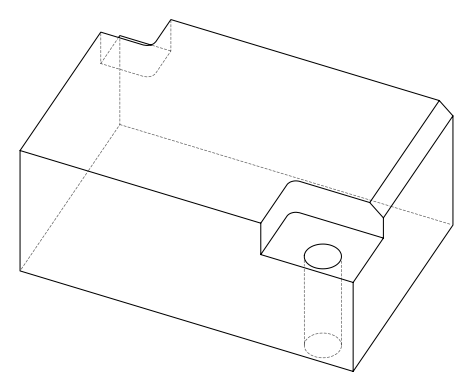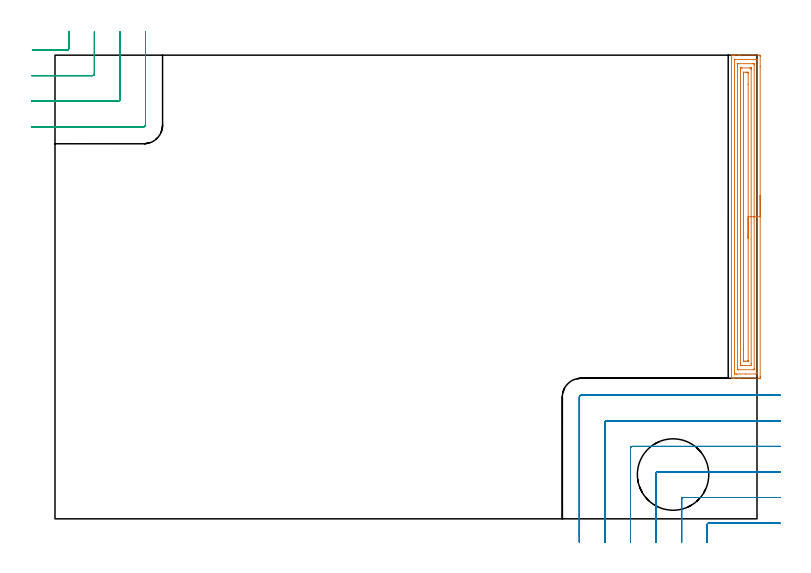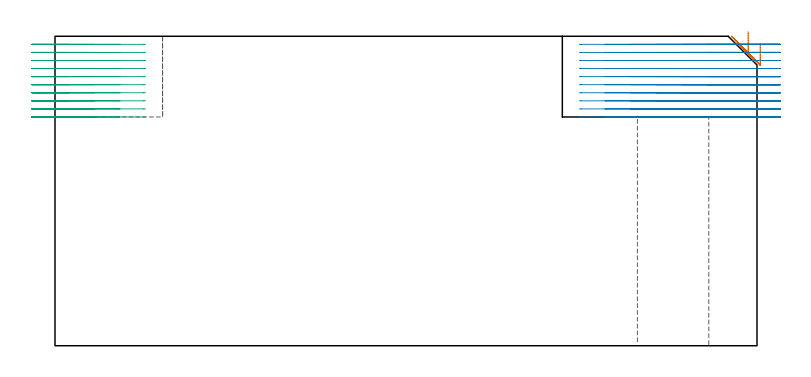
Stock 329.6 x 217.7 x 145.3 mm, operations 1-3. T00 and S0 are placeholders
(PLAN: 4 operations, 2 tool changes, 29.1 min)
(1 AREA_MILL | FG_CHAMFER_SURFACE | UGT0205_001 | 6.35 min | 14455 mm3)
(2 MILL_CORNER_NOTCH_RECTANGULAR | CORNER_NOTCH_RECTANGULAR | NXT0201_012 | Follow Part, ap 4, ae 75% | 13.91 min | 227389 mm3)
(3 MILL_CORNER_NOTCH_RECTANGULAR_1 | CORNER_NOTCH_RECTANGULAR_1 | NXT0201_012 | Follow Part, ap 4, ae 75% | 5.84 min | 78990 mm3)
(4 MILL_THROUGH_HOLE_FROM_SOLID_MATERIAL | STEP1HOLE | UGT0201_018 | Circular | 2.98 min | 94714 mm3)
(TOOL UGT0205_001 | Chamfer Mill 20 x 3 x 45 deg. | D20 FL50 Z2)
(TOOL NXT0201_012 | ENDMILL 16mm [2P460-1600-NA 1630] | D16 FL38 Z6)
(TOOL UGT0201_018 | End mill 30 mm | D30 FL50 Z4)
(OP 1 AREA_MILL)
G17 G21 G94 G90
T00 M6
G54
G17 G0 G90 X331.1 Y151.85 S1061 M3
G43 Z155.3 H0
Z141.8
G94 G1 Y151.812 Z140.928 F250.
Y151.698 Z140.063
Y151.509 Z139.212
Y151.247 Z138.38
Y150.913 Z137.574
Y150.51 Z136.8
Y150.042 Z136.064
Y149.511 Z135.372
Y148.921 Z134.729
Y148.278 Z134.14
Y147.586 Z133.608
Y146.85 Z133.14
Y146.076 Z132.737
Y145.27 Z132.403
Y144.438 Z132.141
Y143.587 Z131.952
Y142.722 Z131.838
Y141.85 Z131.8
Y66.933
X331.099 Y66.582 Z131.801
X331.094 Y66.049 Z131.803
X331.091 Y66.008 Z131.806
X330.563 Y66. Z132.334
X321.687 Z141.207
X321.071 Z141.826
X320.8 Z142.097
X319.025 Z143.87
X318.482 Z144.417
X318.137 Z144.762
X317.928 Z144.971
X317.627 Y66.007 Z145.264
X317.603 Y66.01 Z145.288
X317.6 Y66.136 Z145.3
Y217.564
X317.603 Y217.691 Z145.288
X317.628 Y217.7 Z145.262
X317.928 Z144.97
X318.482 Z144.417
X319.025 Z143.87
X321.071 Z141.826
X321.687 Z141.207
X330.563 Z132.334
X330.873 Y217.698 Z132.023
X331.092 Y217.69 Z131.805
X331.099 Y217.471 Z131.799
X331.1 Y217.118 Z131.8
Y212.414
Y141.85
X329.686 Z133.214
Y68.353
X329.675 Y68.01 Z133.225
X329.148 Y68.001 Z133.752
X324.268 Y68. Z138.632
X320.274 Z142.626
X319.912 Z142.988
X319.384 Y68.002 Z143.516
X319.025 Y68.01 Z143.875
X319.014 Y68.363 Z143.886
Y68.373
Y215.347
X319.025 Y215.69 Z143.875
X319.552 Y215.699 Z143.348
X324.432 Y215.7 Z138.468
X328.426 Z134.474
X328.788 Z134.112
X329.316 Y215.698 Z133.584
X329.675 Y215.69 Z133.225
X329.686 Y215.337 Z133.214
Y215.327
Y141.85
X328.272 Z134.628
X328.271 Y70.663 Z134.629
X328.27 Y70.145 Z134.63
X328.268 Y70.052 Z134.632
X328.265 Y70.015 Z134.635
X328.188 Y70.008 Z134.712
X328.044 Y70.001 Z134.856
X320.944 Y70. Z141.956
X320.8 Y70.003 Z142.1
X320.656 Y70.01 Z142.244
X320.435 Y70.03 Z142.465
X320.433 Y70.145 Z142.467
X320.429 Y70.517 Z142.471
X320.428 Y213.037 Z142.472
X320.43 Y213.555 Z142.47
X320.432 Y213.648 Z142.468
X320.435 Y213.686 Z142.465
X320.512 Y213.692 Z142.388
X320.656 Y213.699 Z142.244
X327.756 Y213.7 Z135.144
X327.9 Y213.697 Z135.
X328.044 Y213.69 Z134.856
X328.265 Y213.67 Z134.635
X328.268 Y213.555 Z134.632
X328.271 Y213.183 Z134.629
X328.272 Y141.85 Z134.628
X326.857 Z136.043
Y72.817
X326.855 Y72.084 Z136.045
X326.853 Y72.034 Z136.047
X326.851 Y72.014 Z136.049
X326.836 Y72.01 Z136.064
X326.736 Y72.005 Z136.165
X326.532 Y72.002 Z136.368
X326.125 Y72. Z136.775
X322.501 Z140.399
X322.139 Y72.001 Z140.761
X321.957 Y72.003 Z140.943
X321.867 Y72.008 Z141.033
X321.85 Y72.01 Z141.05
X321.848 Y72.022 Z141.052
X321.846 Y72.056 Z141.054
X321.843 Y72.661 Z141.057
Y72.817
Y210.883
X321.845 Y211.616 Z141.055
X321.847 Y211.666 Z141.053
X321.849 Y211.686 Z141.051
X321.864 Y211.69 Z141.036
X321.965 Y211.695 Z140.935
X322.168 Y211.698 Z140.732
X322.575 Y211.7 Z140.325
X326.199 Z136.701
X326.561 Y211.699 Z136.339
X326.743 Y211.697 Z136.157
X326.833 Y211.692 Z136.067
X326.85 Y211.69 Z136.05
X326.852 Y211.678 Z136.048
X326.854 Y211.644 Z136.046
X326.857 Y211.039 Z136.043
Y210.883
Y141.85
X325.443 Z137.457
Y74.392
X325.442 Y74.186 Z137.458
X325.439 Y74.049 Z137.461
X325.436 Y74.009 Z137.464
X325.423 Y74.005 Z137.477
X325.387 Y74.002 Z137.513
X324.35 Y74. Z138.55
X324.058 Z138.842
X323.462 Y74.006 Z139.438
X323.271 Y74.01 Z139.629
X323.261 Y74.392 Z139.639
X323.258 Y74.598 Z139.642
X323.257 Y79.671 Z139.643
Y209.308
X323.258 Y209.514 Z139.642
X323.261 Y209.651 Z139.639
X323.264 Y209.691 Z139.636
X323.277 Y209.695 Z139.623
X323.313 Y209.698 Z139.587
X324.35 Y209.7 Z138.55
X324.642 Z138.258
X325.238 Y209.694 Z137.662
X325.429 Y209.69 Z137.471
X325.439 Y209.308 Z137.461
X325.442 Y209.102 Z137.458
X325.443 Y204.063 Z137.457
Y141.85
Y140.979 Z137.495
Y140.114 Z137.609
Y139.262 Z137.798
Y138.43 Z138.06
Y137.624 Z138.394
Y136.85 Z138.797
Y136.114 Z139.265
Y135.422 Z139.796
Y134.779 Z140.386
Y134.19 Z141.029
Y133.659 Z141.721
Y133.19 Z142.457
Y132.787 Z143.231
Y132.453 Z144.037
Y132.191 Z144.869
Y132.002 Z145.72
Y131.888 Z146.585
Y131.85 Z147.457
G0 Z155.3
M5
M2
(OP 2 MILL_CORNER_NOTCH_RECTANGULAR)
G17 G21 G94 G90
T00 M6
G54
G17 G0 G90 X340.346 Y-2. S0 M3
G43 Z155.3 H1
Z141.51
G94 G1 X337.346 F250.
X306.995 F500.
G3 X306.2 Y-2.795 R0.8
G1 Y-8.
Y-11. F250.
G0 Z155.3
X340.6 Y10.017
Z141.51
G1 X337.6 Y10.001
X337.345 Y10. F500.
X294.995
G3 X294.2 Y9.205 R0.8
G1 Y-8.
Y-11. F250.
G0 Z155.3
X340.6 Y22.022
Z141.51
G1 X337.6 Y22.001
X337.345 Y22. F500.
X282.996
G3 X282.2 Y21.204 R0.8
G1 Y-8.
Y-11. F250.
G0 Z155.3
X340.6 Y34.033
Z141.51
G1 X337.6 Y34.001
G2 X337.345 Y34. R24. F500.
G1 X270.996
G3 X270.2 Y33.204 R0.8
G1 Y-8.
Y-11. F250.
G0 Z155.3
X340.599 Y46.066
Z141.51
G1 X337.6 Y46.003
G2 X337.345 Y46. R12. F500.
G1 X258.996
G3 X258.2 Y45.204 R0.8
G1 Y-8.
Y-11. F250.
G0 Z155.3
X340.345 Y58.
Z141.51
G1 X337.345
X246.996 F500.
G3 X246.2 Y57.204 R0.8
G1 Y-8.
Y-11. F250.
G0 Z155.3
X340.346 Y-2.
Z137.72
G1 X337.346
X306.995 F500.
G3 X306.2 Y-2.795 R0.8
G1 Y-8.
Y-11. F250.
G0 Z155.3
X340.6 Y10.
Z137.72
G1 X337.6
X294.995 F500.
G3 X294.2 Y9.205 R0.8
G1 Y-8.
Y-11. F250.
G0 Z155.3
X340.6 Y22.
Z137.72
G1 X337.6
X282.996 F500.
G3 X282.2 Y21.204 R0.8
G1 Y-8.
Y-11. F250.
G0 Z155.3
X340.6 Y34.
Z137.72
G1 X337.6
X270.996 F500.
G3 X270.2 Y33.204 R0.8
G1 Y-8.
Y-11. F250.
G0 Z155.3
X340.6 Y46.
Z137.72
G1 X337.6
X258.996 F500.
G3 X258.2 Y45.204 R0.8
G1 Y-8.
Y-11. F250.
G0 Z155.3
X340.6 Y58.
Z137.72
G1 X337.6
X246.996 F500.
G3 X246.2 Y57.204 R0.8
G1 Y-8.
Y-11. F250.
G0 Z155.3
X340.346 Y-2.
Z133.93
G1 X337.346
X306.995 F500.
G3 X306.2 Y-2.795 R0.8
G1 Y-8.
Y-11. F250.
G0 Z155.3
X340.6 Y10.
Z133.93
G1 X337.6
X294.995 F500.
G3 X294.2 Y9.205 R0.8
G1 Y-8.
Y-11. F250.
G0 Z155.3
X340.6 Y22.
Z133.93
G1 X337.6
X282.996 F500.
G3 X282.2 Y21.204 R0.8
G1 Y-8.
Y-11. F250.
G0 Z155.3
X340.6 Y34.
Z133.93
G1 X337.6
X270.996 F500.
G3 X270.2 Y33.204 R0.8
G1 Y-8.
Y-11. F250.
G0 Z155.3
X340.6 Y46.
Z133.93
G1 X337.6
X258.996 F500.
G3 X258.2 Y45.204 R0.8
G1 Y-8.
Y-11. F250.
G0 Z155.3
X340.6 Y58.
Z133.93
G1 X337.6
X246.996 F500.
G3 X246.2 Y57.204 R0.8
G1 Y-8.
Y-11. F250.
G0 Z155.3
X340.346 Y-2.
Z130.14
G1 X337.346
X306.995 F500.
G3 X306.2 Y-2.795 R0.8
G1 Y-8.
Y-11. F250.
G0 Z155.3
X340.6 Y10.
Z130.14
G1 X337.6
X294.995 F500.
G3 X294.2 Y9.205 R0.8
G1 Y-8.
Y-11. F250.
G0 Z155.3
X340.6 Y22.
Z130.14
G1 X337.6
X282.996 F500.
G3 X282.2 Y21.204 R0.8
G1 Y-8.
Y-11. F250.
G0 Z155.3
X340.6 Y34.
Z130.14
G1 X337.6
X270.996 F500.
G3 X270.2 Y33.204 R0.8
G1 Y-8.
Y-11. F250.
G0 Z155.3
X340.6 Y46.
Z130.14
G1 X337.6
X258.996 F500.
G3 X258.2 Y45.204 R0.8
G1 Y-8.
Y-11. F250.
G0 Z155.3
X340.6 Y58.
Z130.14
G1 X337.6
X246.996 F500.
G3 X246.2 Y57.204 R0.8
G1 Y-8.
Y-11. F250.
G0 Z155.3
X340.346 Y-2.
Z126.35
G1 X337.346
X306.995 F500.
G3 X306.2 Y-2.795 R0.8
G1 Y-8.
Y-11. F250.
G0 Z155.3
X340.6 Y10.
Z126.35
G1 X337.6
X294.995 F500.
G3 X294.2 Y9.205 R0.8
G1 Y-8.
Y-11. F250.
G0 Z155.3
X340.6 Y22.
Z126.35
G1 X337.6
X282.996 F500.
G3 X282.2 Y21.204 R0.8
G1 Y-8.
Y-11. F250.
G0 Z155.3
X340.6 Y34.
Z126.35
G1 X337.6
X270.996 F500.
G3 X270.2 Y33.204 R0.8
G1 Y-8.
Y-11. F250.
G0 Z155.3
X340.6 Y46.
Z126.35
G1 X337.6
X258.996 F500.
G3 X258.2 Y45.204 R0.8
G1 Y-8.
Y-11. F250.
G0 Z155.3
X340.6 Y58.
Z126.35
G1 X337.6
X246.996 F500.
G3 X246.2 Y57.204 R0.8
G1 Y-8.
Y-11. F250.
G0 Z155.3
X340.346 Y-2.
Z122.56
G1 X337.346
X306.995 F500.
G3 X306.2 Y-2.795 R0.8
G1 Y-8.
Y-11. F250.
G0 Z155.3
X340.6 Y10.
Z122.56
G1 X337.6
X294.995 F500.
G3 X294.2 Y9.205 R0.8
G1 Y-8.
Y-11. F250.
G0 Z155.3
X340.6 Y22.
Z122.56
G1 X337.6
X282.996 F500.
G3 X282.2 Y21.204 R0.8
G1 Y-8.
Y-11. F250.
G0 Z155.3
X340.6 Y34.
Z122.56
G1 X337.6
X270.996 F500.
G3 X270.2 Y33.204 R0.8
G1 Y-8.
Y-11. F250.
G0 Z155.3
X340.6 Y46.
Z122.56
G1 X337.6
X258.996 F500.
G3 X258.2 Y45.204 R0.8
G1 Y-8.
Y-11. F250.
G0 Z155.3
X340.6 Y58.
Z122.56
G1 X337.6
X246.996 F500.
G3 X246.2 Y57.204 R0.8
G1 Y-8.
Y-11. F250.
G0 Z155.3
X340.346 Y-2.
Z118.77
G1 X337.346
X306.995 F500.
G3 X306.2 Y-2.795 R0.8
G1 Y-8.
Y-11. F250.
G0 Z155.3
X340.6 Y10.
Z118.77
G1 X337.6
X294.995 F500.
G3 X294.2 Y9.205 R0.8
G1 Y-8.
Y-11. F250.
G0 Z155.3
X340.6 Y22.
Z118.77
G1 X337.6
X282.996 F500.
G3 X282.2 Y21.204 R0.8
G1 Y-8.
Y-11. F250.
G0 Z155.3
X340.6 Y34.
Z118.77
G1 X337.6
X270.996 F500.
G3 X270.2 Y33.204 R0.8
G1 Y-8.
Y-11. F250.
G0 Z155.3
X340.6 Y46.
Z118.77
G1 X337.6
X258.996 F500.
G3 X258.2 Y45.204 R0.8
G1 Y-8.
Y-11. F250.
G0 Z155.3
X340.6 Y58.
Z118.77
G1 X337.6
X246.996 F500.
G3 X246.2 Y57.204 R0.8
G1 Y-8.
Y-11. F250.
G0 Z155.3
X340.346 Y-2.
Z114.98
G1 X337.346
X306.995 F500.
G3 X306.2 Y-2.795 R0.8
G1 Y-8.
Y-11. F250.
G0 Z155.3
X340.6 Y10.
Z114.98
G1 X337.6
X294.995 F500.
G3 X294.2 Y9.205 R0.8
G1 Y-8.
Y-11. F250.
G0 Z155.3
X340.6 Y22.
Z114.98
G1 X337.6
X282.996 F500.
G3 X282.2 Y21.204 R0.8
G1 Y-8.
Y-11. F250.
G0 Z155.3
X340.6 Y34.
Z114.98
G1 X337.6
X270.996 F500.
G3 X270.2 Y33.204 R0.8
G1 Y-8.
Y-11. F250.
G0 Z155.3
X340.6 Y46.
Z114.98
G1 X337.6
X258.996 F500.
G3 X258.2 Y45.204 R0.8
G1 Y-8.
Y-11. F250.
G0 Z155.3
X340.6 Y58.
Z114.98
G1 X337.6
X246.996 F500.
G3 X246.2 Y57.204 R0.8
G1 Y-8.
Y-11. F250.
G0 Z155.3
X340.346 Y-2.
Z111.19
G1 X337.346
X306.995 F500.
G3 X306.2 Y-2.795 R0.8
G1 Y-8.
Y-11. F250.
G0 Z155.3
X340.6 Y10.
Z111.19
G1 X337.6
X294.995 F500.
G3 X294.2 Y9.205 R0.8
G1 Y-8.
Y-11. F250.
G0 Z155.3
X340.6 Y22.
Z111.19
G1 X337.6
X282.996 F500.
G3 X282.2 Y21.204 R0.8
G1 Y-8.
Y-11. F250.
G0 Z155.3
X340.6 Y34.
Z111.19
G1 X337.6
X270.996 F500.
G3 X270.2 Y33.204 R0.8
G1 Y-8.
Y-11. F250.
G0 Z155.3
X340.6 Y46.
Z111.19
G1 X337.6
X258.996 F500.
G3 X258.2 Y45.204 R0.8
G1 Y-8.
Y-11. F250.
G0 Z155.3
X340.6 Y58.
Z111.19
G1 X337.6
X246.996 F500.
G3 X246.2 Y57.204 R0.8
G1 Y-8.
Y-11. F250.
G0 Z155.3
X340.346 Y-2.
Z107.4
G1 X337.346
X306.995 F500.
G3 X306.2 Y-2.795 R0.8
G1 Y-8.
Y-11. F250.
G0 Z155.3
X340.6 Y10.
Z107.4
G1 X337.6
X294.995 F500.
G3 X294.2 Y9.205 R0.8
G1 Y-8.
Y-11. F250.
G0 Z155.3
X340.6 Y22.
Z107.4
G1 X337.6
X282.996 F500.
G3 X282.2 Y21.204 R0.8
G1 Y-8.
Y-11. F250.
G0 Z155.3
X340.6 Y34.
Z107.4
G1 X337.6
X270.996 F500.
G3 X270.2 Y33.204 R0.8
G1 Y-8.
Y-11. F250.
G0 Z155.3
X340.6 Y46.
Z107.4
G1 X337.6
X258.996 F500.
G3 X258.2 Y45.204 R0.8
G1 Y-8.
Y-11. F250.
G0 Z155.3
X340.6 Y58.
Z107.4
G1 X337.6
X246.996 F500.
G3 X246.2 Y57.204 R0.8
G1 Y-8.
Y-11. F250.
G0 Z155.3
M5
M2
(OP 3 MILL_CORNER_NOTCH_RECTANGULAR_1)
G17 G21 G94 G90
T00 M6
G54
G17 G0 G90 X-10.632 Y220.1 S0 M3
G43 Z155.3 H1
Z141.51
G94 G1 X-7.632 F250.
X5.704 F500.
G3 X6.5 Y220.896 R0.8
G1 Y225.7
Y228.7 F250.
G0 Z155.3
X-11. Y208.1
Z141.51
G1 X-8.
X17.704 F500.
G3 X18.5 Y208.896 R0.8
G1 Y225.7
Y228.7 F250.
G0 Z155.3
X-11. Y196.1
Z141.51
G1 X-8.
X29.704 F500.
G3 X30.5 Y196.896 R0.8
G1 Y225.7
Y228.7 F250.
G0 Z155.3
X-11. Y184.1
Z141.51
G1 X-8.
X41.704 F500.
G3 X42.5 Y184.896 R0.8
G1 Y225.7
Y228.7 F250.
G0 Z155.3
X-10.632 Y220.1
Z137.72
G1 X-7.632
X5.704 F500.
G3 X6.5 Y220.896 R0.8
G1 Y225.7
Y228.7 F250.
G0 Z155.3
X-11. Y208.1
Z137.72
G1 X-8.
X17.704 F500.
G3 X18.5 Y208.896 R0.8
G1 Y225.7
Y228.7 F250.
G0 Z155.3
X-11. Y196.1
Z137.72
G1 X-8.
X29.704 F500.
G3 X30.5 Y196.896 R0.8
G1 Y225.7
Y228.7 F250.
G0 Z155.3
X-11. Y184.1
Z137.72
G1 X-8.
X41.704 F500.
G3 X42.5 Y184.896 R0.8
G1 Y225.7
Y228.7 F250.
G0 Z155.3
X-10.632 Y220.1
Z133.93
G1 X-7.632
X5.704 F500.
G3 X6.5 Y220.896 R0.8
G1 Y225.7
Y228.7 F250.
G0 Z155.3
X-11. Y208.1
Z133.93
G1 X-8.
X17.704 F500.
G3 X18.5 Y208.896 R0.8
G1 Y225.7
Y228.7 F250.
G0 Z155.3
X-11. Y196.1
Z133.93
G1 X-8.
X29.704 F500.
G3 X30.5 Y196.896 R0.8
G1 Y225.7
Y228.7 F250.
G0 Z155.3
X-11. Y184.1
Z133.93
G1 X-8.
X41.704 F500.
G3 X42.5 Y184.896 R0.8
G1 Y225.7
Y228.7 F250.
G0 Z155.3
X-10.632 Y220.1
Z130.14
G1 X-7.632
X5.704 F500.
G3 X6.5 Y220.896 R0.8
G1 Y225.7
Y228.7 F250.
G0 Z155.3
X-11. Y208.1
Z130.14
G1 X-8.
X17.704 F500.
G3 X18.5 Y208.896 R0.8
G1 Y225.7
Y228.7 F250.
G0 Z155.3
X-11. Y196.1
Z130.14
G1 X-8.
X29.704 F500.
G3 X30.5 Y196.896 R0.8
G1 Y225.7
Y228.7 F250.
G0 Z155.3
X-11. Y184.1
Z130.14
G1 X-8.
X41.704 F500.
G3 X42.5 Y184.896 R0.8
G1 Y225.7
Y228.7 F250.
G0 Z155.3
X-10.632 Y220.1
Z126.35
G1 X-7.632
X5.704 F500.
G3 X6.5 Y220.896 R0.8
G1 Y225.7
Y228.7 F250.
G0 Z155.3
X-11. Y208.1
Z126.35
G1 X-8.
X17.704 F500.
G3 X18.5 Y208.896 R0.8
G1 Y225.7
Y228.7 F250.
G0 Z155.3
X-11. Y196.1
Z126.35
G1 X-8.
X29.704 F500.
G3 X30.5 Y196.896 R0.8
G1 Y225.7
Y228.7 F250.
G0 Z155.3
X-11. Y184.1
Z126.35
G1 X-8.
X41.704 F500.
G3 X42.5 Y184.896 R0.8
G1 Y225.7
Y228.7 F250.
G0 Z155.3
X-10.632 Y220.1
Z122.56
G1 X-7.632
X5.704 F500.
G3 X6.5 Y220.896 R0.8
G1 Y225.7
Y228.7 F250.
G0 Z155.3
X-11. Y208.1
Z122.56
G1 X-8.
X17.704 F500.
G3 X18.5 Y208.896 R0.8
G1 Y225.7
Y228.7 F250.
G0 Z155.3
X-11. Y196.1
Z122.56
G1 X-8.
X29.704 F500.
G3 X30.5 Y196.896 R0.8
G1 Y225.7
Y228.7 F250.
G0 Z155.3
X-11. Y184.1
Z122.56
G1 X-8.
X41.704 F500.
G3 X42.5 Y184.896 R0.8
G1 Y225.7
Y228.7 F250.
G0 Z155.3
X-10.632 Y220.1
Z118.77
G1 X-7.632
X5.704 F500.
G3 X6.5 Y220.896 R0.8
G1 Y225.7
Y228.7 F250.
G0 Z155.3
X-11. Y208.1
Z118.77
G1 X-8.
X17.704 F500.
G3 X18.5 Y208.896 R0.8
G1 Y225.7
Y228.7 F250.
G0 Z155.3
X-11. Y196.1
Z118.77
G1 X-8.
X29.704 F500.
G3 X30.5 Y196.896 R0.8
G1 Y225.7
Y228.7 F250.
G0 Z155.3
X-11. Y184.1
Z118.77
G1 X-8.
X41.704 F500.
G3 X42.5 Y184.896 R0.8
G1 Y225.7
Y228.7 F250.
G0 Z155.3
X-10.632 Y220.1
Z114.98
G1 X-7.632
X5.704 F500.
G3 X6.5 Y220.896 R0.8
G1 Y225.7
Y228.7 F250.
G0 Z155.3
X-11. Y208.1
Z114.98
G1 X-8.
X17.704 F500.
G3 X18.5 Y208.896 R0.8
G1 Y225.7
Y228.7 F250.
G0 Z155.3
X-11. Y196.1
Z114.98
G1 X-8.
X29.704 F500.
G3 X30.5 Y196.896 R0.8
G1 Y225.7
Y228.7 F250.
G0 Z155.3
X-11. Y184.1
Z114.98
G1 X-8.
X41.704 F500.
G3 X42.5 Y184.896 R0.8
G1 Y225.7
Y228.7 F250.
G0 Z155.3
X-10.632 Y220.1
Z111.19
G1 X-7.632
X5.704 F500.
G3 X6.5 Y220.896 R0.8
G1 Y225.7
Y228.7 F250.
G0 Z155.3
X-11. Y208.1
Z111.19
G1 X-8.
X17.704 F500.
G3 X18.5 Y208.896 R0.8
G1 Y225.7
Y228.7 F250.
G0 Z155.3
X-11. Y196.1
Z111.19
G1 X-8.
X29.704 F500.
G3 X30.5 Y196.896 R0.8
G1 Y225.7
Y228.7 F250.
G0 Z155.3
X-11. Y184.1
Z111.19
G1 X-8.
X41.704 F500.
G3 X42.5 Y184.896 R0.8
G1 Y225.7
Y228.7 F250.
G0 Z155.3
X-10.632 Y220.1
Z107.4
G1 X-7.632
X5.704 F500.
G3 X6.5 Y220.896 R0.8
G1 Y225.7
Y228.7 F250.
G0 Z155.3
X-11. Y208.1
Z107.4
G1 X-8.
X17.704 F500.
G3 X18.5 Y208.896 R0.8
G1 Y225.7
Y228.7 F250.
G0 Z155.3
X-11. Y196.1
Z107.4
G1 X-8.
X29.704 F500.
G3 X30.5 Y196.896 R0.8
G1 Y225.7
Y228.7 F250.
G0 Z155.3
X-11. Y184.1
Z107.4
G1 X-8.
X41.704 F500.
G3 X42.5 Y184.896 R0.8
G1 Y225.7
Y228.7 F250.
G0 Z155.3
M5
M2
